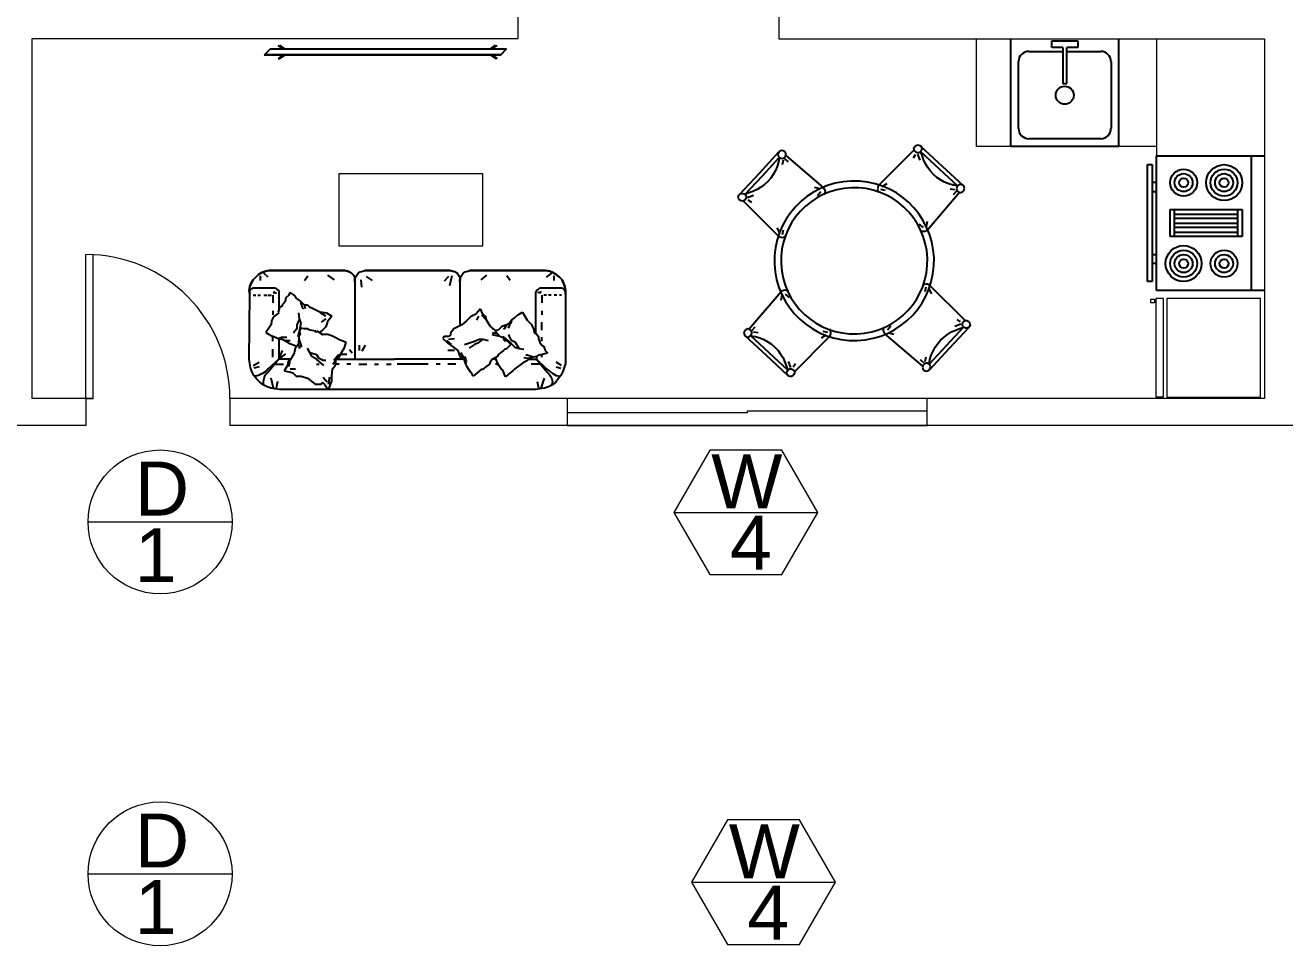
# Model space of a CAD drawing. Header units: millimetres. Extents: x 2391 to 3323, y 1596 to 2537.
# Drawn here: x 2953.17 to 2967.17, y 2486.29 to 2496.53 of the extents above; entities that cross this region are included whole.
import ezdxf

# ---------------------------------------------------------------- set-up
doc = ezdxf.new("R2010")
doc.units = ezdxf.units.MM
for name, color, linetype in [('doors', 31, 'Continuous'), ('doors and windows schedule', 11, 'Continuous'), ('furnitures', 40, 'Continuous'), ('interior wall', 191, 'Continuous'), ('windows', 241, 'Continuous')]:
    doc.layers.add(name, color=color, linetype=linetype)
doc.styles.get("Standard").update_dxf_attribs({"font": 'arial.ttf'})

msp = doc.modelspace()

# ---------------------------------------------------------------- linework, layer by layer
at = {"color": 0, "linetype": 'ByBlock'}
for p, q in [((2964.123, 2495.181), (2964.123, 2496.381)), ((2964.578, 2496.281), (2964.578, 2496.354)), ((2964.578, 2496.354), (2964.867, 2496.354)), ((2964.867, 2496.354), (2964.867, 2496.281)), ((2965.323, 2495.181), (2965.323, 2496.381)), ((2964.323, 2496.238), (2964.7, 2496.238)), ((2964.7, 2496.281), (2964.578, 2496.281)), ((2964.7, 2496.281), (2964.7, 2495.881)), ((2964.747, 2495.881), (2964.747, 2496.281)), ((2964.867, 2496.281), (2964.747, 2496.281)), ((2964.747, 2496.238), (2965.123, 2496.238)), ((2964.209, 2495.381), (2964.209, 2496.124)), ((2965.238, 2496.124), (2965.238, 2495.381)), ((2964.7, 2495.881), (2964.747, 2495.881)), ((2965.123, 2495.266), (2964.323, 2495.266)), ((2961.329, 2494.885), (2961.547, 2495.119)), ((2961.539, 2495.104), (2961.535, 2495.087)), ((2961.535, 2495.087), (2961.54, 2495.071)), ((2961.547, 2495.119), (2961.539, 2495.104)), ((2961.561, 2495.13), (2961.547, 2495.119)), ((2961.577, 2495.135), (2961.561, 2495.13)), ((2961.594, 2495.132), (2961.577, 2495.135)), ((2961.609, 2495.124), (2961.594, 2495.132)), ((2961.62, 2495.11), (2961.609, 2495.124)), ((2961.625, 2495.093), (2961.62, 2495.11)), ((2961.621, 2495.076), (2961.625, 2495.093)), ((2961.623, 2495.081), (2962.041, 2494.721)), ((2963.048, 2495.142), (2962.657, 2494.751)), ((2963.062, 2495.089), (2963.037, 2495.052)), ((2963.047, 2495.159), (2963.053, 2495.174)), ((2963.048, 2495.142), (2963.047, 2495.159)), ((2963.055, 2495.128), (2963.048, 2495.142)), ((2963.053, 2495.174), (2963.065, 2495.187)), ((2963.068, 2495.116), (2963.055, 2495.128)), ((2963.065, 2495.187), (2963.08, 2495.194)), ((2963.083, 2495.11), (2963.068, 2495.116)), ((2963.08, 2495.194), (2963.094, 2495.197)), ((2963.1, 2495.111), (2963.083, 2495.11)), ((2963.087, 2495.095), (2963.114, 2495.029)), ((2963.094, 2495.197), (2963.113, 2495.191)), ((2963.114, 2495.118), (2963.1, 2495.111)), ((2963.113, 2495.191), (2963.126, 2495.179)), ((2963.126, 2495.131), (2963.114, 2495.118)), ((2963.12, 2495.185), (2963.359, 2494.963)), ((2963.137, 2495.082), (2963.12, 2495.124)), ((2963.12, 2495.124), (2963.329, 2494.93)), ((2963.126, 2495.179), (2963.133, 2495.16)), ((2963.132, 2495.146), (2963.126, 2495.131)), ((2963.133, 2495.16), (2963.132, 2495.146)), ((2963.154, 2495.034), (2963.137, 2495.082)), ((2965.323, 2495.181), (2964.123, 2495.181)), ((2961.362, 2494.855), (2961.549, 2495.057)), ((2961.526, 2494.958), (2961.507, 2494.914)), ((2961.541, 2495.007), (2961.526, 2494.958)), ((2961.54, 2495.071), (2961.551, 2495.057)), ((2961.549, 2495.057), (2961.541, 2495.007)), ((2961.551, 2495.057), (2961.566, 2495.049)), ((2961.566, 2495.049), (2961.583, 2495.045)), ((2961.583, 2495.045), (2961.599, 2495.05)), ((2961.594, 2495.027), (2961.584, 2494.975)), ((2961.599, 2495.05), (2961.614, 2495.061)), ((2961.61, 2495.044), (2961.648, 2495.009)), ((2961.614, 2495.061), (2961.621, 2495.076)), ((2963.174, 2494.989), (2963.154, 2495.034)), ((2963.201, 2494.946), (2963.174, 2494.989)), ((2963.231, 2494.906), (2963.201, 2494.946)), ((2963.359, 2494.963), (2963.594, 2494.745)), ((2965.644, 2494.978), (2965.694, 2494.978)), ((2965.644, 2493.678), (2965.644, 2494.978)), ((2965.694, 2494.978), (2965.694, 2493.678)), ((2965.744, 2495.078), (2966.944, 2495.078)), ((2965.744, 2493.578), (2965.744, 2495.078)), ((2966.794, 2495.078), (2966.794, 2493.578)), ((2961.107, 2494.645), (2961.329, 2494.885)), ((2961.168, 2494.645), (2961.362, 2494.855)), ((2961.455, 2494.827), (2961.423, 2494.79)), ((2961.484, 2494.869), (2961.455, 2494.827)), ((2961.507, 2494.914), (2961.484, 2494.869)), ((2963.265, 2494.869), (2963.231, 2494.906)), ((2963.301, 2494.837), (2963.265, 2494.869)), ((2963.343, 2494.808), (2963.301, 2494.837)), ((2963.329, 2494.93), (2963.531, 2494.743)), ((2963.388, 2494.785), (2963.343, 2494.808)), ((2961.21, 2494.663), (2961.168, 2494.645)), ((2961.257, 2494.679), (2961.21, 2494.663)), ((2961.303, 2494.7), (2961.257, 2494.679)), ((2961.346, 2494.727), (2961.303, 2494.7)), ((2961.385, 2494.756), (2961.346, 2494.727)), ((2961.423, 2494.79), (2961.385, 2494.756)), ((2961.999, 2494.711), (2961.941, 2494.725)), ((2962.012, 2494.677), (2961.976, 2494.632)), ((2962.041, 2494.721), (2962.05, 2494.709)), ((2962.05, 2494.709), (2962.056, 2494.696)), ((2962.058, 2494.667), (2962.055, 2494.654)), ((2962.056, 2494.696), (2962.059, 2494.682)), ((2962.059, 2494.682), (2962.058, 2494.667)), ((2962.644, 2494.724), (2962.643, 2494.709)), ((2962.643, 2494.709), (2962.645, 2494.695)), ((2962.649, 2494.738), (2962.644, 2494.724)), ((2962.645, 2494.695), (2962.651, 2494.681)), ((2962.657, 2494.751), (2962.649, 2494.738)), ((2962.651, 2494.681), (2962.66, 2494.669)), ((2962.676, 2494.704), (2962.728, 2494.695)), ((2962.694, 2494.736), (2962.75, 2494.767)), ((2963.555, 2494.669), (2963.196, 2494.251)), ((2963.433, 2494.765), (2963.388, 2494.785)), ((2963.482, 2494.75), (2963.433, 2494.765)), ((2963.501, 2494.698), (2963.45, 2494.707)), ((2963.531, 2494.743), (2963.482, 2494.75)), ((2963.519, 2494.682), (2963.483, 2494.644)), ((2963.523, 2494.726), (2963.52, 2494.709)), ((2963.52, 2494.709), (2963.525, 2494.692)), ((2963.531, 2494.741), (2963.523, 2494.726)), ((2963.525, 2494.692), (2963.536, 2494.678)), ((2963.545, 2494.752), (2963.531, 2494.741)), ((2963.536, 2494.678), (2963.551, 2494.67)), ((2963.562, 2494.757), (2963.545, 2494.752)), ((2963.551, 2494.67), (2963.567, 2494.667)), ((2963.579, 2494.753), (2963.562, 2494.757)), ((2963.567, 2494.667), (2963.584, 2494.672)), ((2963.594, 2494.745), (2963.579, 2494.753)), ((2963.584, 2494.672), (2963.598, 2494.683)), ((2963.605, 2494.731), (2963.594, 2494.745)), ((2963.598, 2494.683), (2963.606, 2494.698)), ((2963.61, 2494.714), (2963.605, 2494.731)), ((2963.606, 2494.698), (2963.61, 2494.714)), ((2965.744, 2494.778), (2965.694, 2494.778)), ((2965.694, 2494.678), (2965.744, 2494.678)), ((2961.095, 2494.619), (2961.101, 2494.639)), ((2961.098, 2494.605), (2961.095, 2494.619)), ((2961.105, 2494.591), (2961.098, 2494.605)), ((2961.101, 2494.639), (2961.113, 2494.652)), ((2961.118, 2494.579), (2961.105, 2494.591)), ((2961.113, 2494.652), (2961.132, 2494.659)), ((2961.133, 2494.573), (2961.118, 2494.579)), ((2961.132, 2494.659), (2961.146, 2494.657)), ((2961.149, 2494.574), (2961.133, 2494.573)), ((2961.146, 2494.657), (2961.161, 2494.652)), ((2961.164, 2494.58), (2961.149, 2494.574)), ((2961.15, 2494.574), (2961.541, 2494.182)), ((2961.161, 2494.652), (2961.174, 2494.639)), ((2961.176, 2494.593), (2961.164, 2494.58)), ((2961.174, 2494.639), (2961.181, 2494.625)), ((2961.182, 2494.608), (2961.176, 2494.593)), ((2961.181, 2494.625), (2961.182, 2494.608)), ((2961.197, 2494.612), (2961.263, 2494.64)), ((2961.202, 2494.587), (2961.24, 2494.562)), ((2962.055, 2494.654), (2962.047, 2494.641)), ((2965.894, 2494.478), (2966.694, 2494.478)), ((2965.894, 2494.178), (2965.894, 2494.478)), ((2965.944, 2494.178), (2965.944, 2494.478)), ((2965.944, 2494.428), (2966.644, 2494.428)), ((2966.644, 2494.478), (2966.644, 2494.178)), ((2966.694, 2494.478), (2966.694, 2494.178)), ((2961.555, 2494.219), (2961.525, 2494.276)), ((2961.587, 2494.202), (2961.597, 2494.253)), ((2963.152, 2494.28), (2963.106, 2494.316)), ((2963.128, 2494.237), (2963.115, 2494.245)), ((2963.184, 2494.242), (2963.17, 2494.236)), ((2963.196, 2494.251), (2963.184, 2494.242)), ((2963.186, 2494.292), (2963.199, 2494.35)), ((2966.644, 2494.378), (2965.944, 2494.378)), ((2965.944, 2494.328), (2966.644, 2494.328)), ((2966.644, 2494.278), (2965.944, 2494.278)), ((2961.541, 2494.182), (2961.554, 2494.174)), ((2961.554, 2494.174), (2961.568, 2494.17)), ((2961.568, 2494.17), (2961.582, 2494.168)), ((2961.582, 2494.168), (2961.597, 2494.171)), ((2961.597, 2494.171), (2961.61, 2494.176)), ((2961.61, 2494.176), (2961.623, 2494.185)), ((2963.142, 2494.234), (2963.128, 2494.237)), ((2963.157, 2494.233), (2963.142, 2494.234)), ((2963.17, 2494.236), (2963.157, 2494.233)), ((2966.694, 2494.178), (2965.894, 2494.178)), ((2965.944, 2494.228), (2966.644, 2494.228)), ((2965.694, 2493.978), (2965.744, 2493.978)), ((2965.744, 2493.878), (2965.694, 2493.878)), ((2955.681, 2493.66), (2955.703, 2493.697)), ((2955.703, 2493.697), (2955.681, 2493.66)), ((2955.703, 2493.697), (2955.732, 2493.726)), ((2955.732, 2493.726), (2955.703, 2493.697)), ((2955.732, 2493.726), (2955.761, 2493.756)), ((2955.761, 2493.756), (2955.732, 2493.726)), ((2955.761, 2493.756), (2955.798, 2493.778)), ((2955.798, 2493.778), (2955.761, 2493.756)), ((2955.783, 2493.69), (2955.783, 2493.741)), ((2955.798, 2493.778), (2955.842, 2493.793)), ((2955.842, 2493.793), (2955.798, 2493.778)), ((2955.871, 2493.726), (2955.82, 2493.771)), ((2955.842, 2493.793), (2955.879, 2493.8)), ((2955.879, 2493.8), (2955.842, 2493.793)), ((2955.879, 2493.8), (2956.723, 2493.8)), ((2956.723, 2493.8), (2955.879, 2493.8)), ((2956.275, 2493.69), (2956.312, 2493.741)), ((2956.606, 2493.697), (2956.532, 2493.748)), ((2956.723, 2493.8), (2956.752, 2493.793)), ((2956.752, 2493.793), (2956.723, 2493.8)), ((2956.752, 2493.793), (2956.774, 2493.785)), ((2956.774, 2493.785), (2956.752, 2493.793)), ((2956.774, 2493.785), (2956.796, 2493.771)), ((2956.796, 2493.771), (2956.774, 2493.785)), ((2956.796, 2493.771), (2956.818, 2493.748)), ((2956.818, 2493.748), (2956.796, 2493.771)), ((2956.818, 2493.748), (2956.833, 2493.726)), ((2956.833, 2493.726), (2956.818, 2493.748)), ((2956.833, 2493.697), (2956.84, 2493.726)), ((2956.833, 2493.726), (2956.833, 2493.697)), ((2956.833, 2493.697), (2956.833, 2493.726)), ((2956.833, 2493.697), (2956.84, 2493.726)), ((2956.833, 2493.704), (2956.833, 2492.816)), ((2956.833, 2493.675), (2956.833, 2493.697)), ((2956.833, 2493.675), (2956.833, 2493.697)), ((2956.84, 2493.726), (2956.855, 2493.748)), ((2956.84, 2493.726), (2956.855, 2493.748)), ((2956.855, 2493.748), (2956.87, 2493.771)), ((2956.855, 2493.748), (2956.87, 2493.771)), ((2956.87, 2493.771), (2956.892, 2493.785)), ((2956.87, 2493.771), (2956.892, 2493.785)), ((2956.892, 2493.785), (2956.921, 2493.793)), ((2956.892, 2493.785), (2956.921, 2493.793)), ((2956.899, 2493.697), (2956.906, 2493.616)), ((2956.921, 2493.793), (2956.943, 2493.8)), ((2956.921, 2493.793), (2956.943, 2493.8)), ((2956.943, 2493.8), (2957.274, 2493.8)), ((2957.274, 2493.8), (2956.943, 2493.8)), ((2956.958, 2493.734), (2957.024, 2493.69)), ((2957.274, 2493.8), (2957.89, 2493.8)), ((2957.89, 2493.8), (2957.274, 2493.8)), ((2957.875, 2493.734), (2957.824, 2493.682)), ((2957.912, 2493.741), (2957.883, 2493.631)), ((2957.89, 2493.8), (2957.919, 2493.793)), ((2957.919, 2493.793), (2957.89, 2493.8)), ((2957.919, 2493.793), (2957.949, 2493.785)), ((2957.949, 2493.785), (2957.919, 2493.793)), ((2957.949, 2493.785), (2957.971, 2493.771)), ((2957.971, 2493.771), (2957.949, 2493.785)), ((2957.971, 2493.771), (2957.986, 2493.748)), ((2957.986, 2493.748), (2957.971, 2493.771)), ((2957.986, 2493.748), (2958, 2493.726)), ((2958, 2493.726), (2957.986, 2493.748)), ((2958, 2493.726), (2958.004, 2493.712)), ((2958.008, 2493.697), (2958, 2493.726)), ((2958, 2493.697), (2958.008, 2493.726)), ((2958, 2493.704), (2958, 2493.183)), ((2958, 2493.675), (2958.008, 2493.697)), ((2958, 2493.675), (2958, 2493.697)), ((2958.004, 2493.712), (2958.008, 2493.726)), ((2958.008, 2493.726), (2958.022, 2493.748)), ((2958.008, 2493.726), (2958.022, 2493.748)), ((2958.022, 2493.748), (2958.037, 2493.771)), ((2958.022, 2493.748), (2958.037, 2493.771)), ((2958.037, 2493.771), (2958.059, 2493.785)), ((2958.037, 2493.771), (2958.059, 2493.785)), ((2958.059, 2493.785), (2958.088, 2493.793)), ((2958.059, 2493.785), (2958.088, 2493.793)), ((2958.088, 2493.793), (2958.11, 2493.8)), ((2958.088, 2493.793), (2958.11, 2493.8)), ((2958.11, 2493.8), (2958.955, 2493.8)), ((2958.955, 2493.8), (2958.11, 2493.8)), ((2958.235, 2493.697), (2958.301, 2493.748)), ((2958.558, 2493.69), (2958.521, 2493.741)), ((2958.955, 2493.8), (2958.999, 2493.793)), ((2958.999, 2493.793), (2958.955, 2493.8)), ((2958.962, 2493.726), (2959.021, 2493.771)), ((2958.999, 2493.793), (2959.035, 2493.778)), ((2959.035, 2493.778), (2958.999, 2493.793)), ((2959.035, 2493.778), (2959.072, 2493.756)), ((2959.072, 2493.756), (2959.035, 2493.778)), ((2959.05, 2493.69), (2959.05, 2493.741)), ((2959.072, 2493.756), (2959.109, 2493.726)), ((2959.109, 2493.726), (2959.072, 2493.756)), ((2959.109, 2493.726), (2959.138, 2493.697)), ((2959.138, 2493.697), (2959.109, 2493.726)), ((2959.138, 2493.697), (2959.153, 2493.66)), ((2959.153, 2493.66), (2959.138, 2493.697)), ((2955.659, 2493.58), (2955.666, 2493.624)), ((2955.666, 2493.624), (2955.659, 2493.58)), ((2955.666, 2493.536), (2955.659, 2493.58)), ((2955.659, 2493.58), (2955.666, 2493.536)), ((2955.666, 2493.624), (2955.681, 2493.66)), ((2955.681, 2493.66), (2955.666, 2493.624)), ((2955.666, 2493.572), (2955.673, 2493.587)), ((2955.666, 2493.558), (2955.666, 2493.572)), ((2955.666, 2493.536), (2955.666, 2493.558)), ((2955.673, 2493.587), (2955.688, 2493.602)), ((2955.688, 2493.602), (2955.703, 2493.609)), ((2955.703, 2493.609), (2955.717, 2493.609)), ((2955.717, 2493.609), (2955.739, 2493.609)), ((2955.739, 2493.609), (2955.916, 2493.609)), ((2955.916, 2493.609), (2955.938, 2493.609)), ((2955.93, 2493.558), (2955.945, 2493.572)), ((2955.93, 2493.55), (2955.967, 2493.558)), ((2955.938, 2493.609), (2955.952, 2493.609)), ((2955.952, 2493.609), (2955.967, 2493.594)), ((2955.967, 2493.594), (2955.982, 2493.587)), ((2955.982, 2493.587), (2955.989, 2493.572)), ((2955.989, 2493.572), (2955.989, 2493.558)), ((2955.989, 2493.558), (2955.989, 2493.536)), ((2956.106, 2493.55), (2956.099, 2493.528)), ((2956.114, 2493.558), (2956.106, 2493.55)), ((2956.158, 2493.528), (2956.114, 2493.558)), ((2958.844, 2493.558), (2958.852, 2493.572)), ((2958.844, 2493.536), (2958.844, 2493.558)), ((2958.852, 2493.572), (2958.859, 2493.587)), ((2958.859, 2493.587), (2958.874, 2493.594)), ((2958.903, 2493.55), (2958.866, 2493.558)), ((2958.874, 2493.594), (2958.888, 2493.609)), ((2958.888, 2493.609), (2958.903, 2493.609)), ((2958.903, 2493.558), (2958.896, 2493.572)), ((2958.903, 2493.609), (2958.918, 2493.609)), ((2958.918, 2493.609), (2959.101, 2493.609)), ((2959.101, 2493.609), (2959.116, 2493.609)), ((2959.116, 2493.609), (2959.131, 2493.609)), ((2959.131, 2493.609), (2959.153, 2493.602)), ((2959.153, 2493.66), (2959.167, 2493.624)), ((2959.167, 2493.624), (2959.153, 2493.66)), ((2959.153, 2493.602), (2959.16, 2493.587)), ((2959.16, 2493.587), (2959.167, 2493.572)), ((2959.167, 2493.624), (2959.175, 2493.58)), ((2959.175, 2493.58), (2959.167, 2493.624)), ((2959.167, 2493.572), (2959.175, 2493.558)), ((2959.175, 2493.58), (2959.175, 2493.536)), ((2959.175, 2493.536), (2959.175, 2493.58)), ((2959.175, 2493.558), (2959.175, 2493.536)), ((2961.211, 2493.148), (2961.571, 2493.567)), ((2961.571, 2493.567), (2961.583, 2493.575)), ((2961.583, 2493.575), (2961.596, 2493.581)), ((2961.596, 2493.581), (2961.61, 2493.585)), ((2961.61, 2493.585), (2961.624, 2493.583)), ((2961.624, 2493.583), (2961.638, 2493.581)), ((2961.638, 2493.581), (2961.651, 2493.573)), ((2963.156, 2493.641), (2963.144, 2493.632)), ((2963.169, 2493.647), (2963.156, 2493.641)), ((2963.184, 2493.649), (2963.169, 2493.647)), ((2963.179, 2493.616), (2963.169, 2493.564)), ((2963.199, 2493.648), (2963.184, 2493.649)), ((2963.212, 2493.643), (2963.199, 2493.648)), ((2963.211, 2493.598), (2963.241, 2493.542)), ((2963.225, 2493.635), (2963.212, 2493.643)), ((2963.617, 2493.244), (2963.225, 2493.635)), ((2965.694, 2493.678), (2965.644, 2493.678)), ((2966.944, 2493.578), (2965.744, 2493.578)), ((2955.659, 2492.816), (2955.666, 2493.536)), ((2955.659, 2492.816), (2955.666, 2493.536)), ((2955.703, 2493.528), (2955.732, 2493.528)), ((2955.754, 2493.528), (2955.783, 2493.528)), ((2955.82, 2493.528), (2955.857, 2493.528)), ((2955.871, 2493.528), (2955.908, 2493.528)), ((2955.923, 2493.528), (2955.923, 2493.44)), ((2955.989, 2493.536), (2955.989, 2493.359)), ((2956.026, 2493.403), (2955.996, 2493.389)), ((2956.048, 2493.44), (2956.026, 2493.418)), ((2956.026, 2493.418), (2956.026, 2493.403)), ((2956.062, 2493.462), (2956.048, 2493.44)), ((2956.099, 2493.528), (2956.062, 2493.492)), ((2956.062, 2493.492), (2956.062, 2493.477)), ((2956.062, 2493.477), (2956.062, 2493.462)), ((2956.18, 2493.492), (2956.158, 2493.528)), ((2956.202, 2493.477), (2956.18, 2493.492)), ((2956.224, 2493.462), (2956.202, 2493.477)), ((2956.224, 2493.462), (2956.246, 2493.389)), ((2956.268, 2493.418), (2956.224, 2493.462)), ((2956.268, 2493.418), (2956.305, 2493.418)), ((2956.275, 2493.418), (2956.268, 2493.418)), ((2956.283, 2493.374), (2956.275, 2493.418)), ((2956.305, 2493.418), (2956.327, 2493.396)), ((2958.844, 2493.095), (2958.844, 2493.536)), ((2958.91, 2493.528), (2958.91, 2493.44)), ((2958.962, 2493.528), (2958.933, 2493.528)), ((2959.013, 2493.528), (2958.984, 2493.528)), ((2959.079, 2493.528), (2959.05, 2493.528)), ((2959.131, 2493.528), (2959.109, 2493.528)), ((2959.175, 2493.536), (2959.175, 2492.816)), ((2959.175, 2493.536), (2959.175, 2492.816)), ((2961.58, 2493.525), (2961.567, 2493.467)), ((2961.615, 2493.538), (2961.66, 2493.502)), ((2955.923, 2493.271), (2955.908, 2493.242)), ((2955.923, 2493.352), (2955.923, 2493.308)), ((2955.938, 2493.293), (2955.923, 2493.271)), ((2955.96, 2493.308), (2955.938, 2493.293)), ((2955.989, 2493.33), (2955.96, 2493.308)), ((2955.996, 2493.389), (2955.982, 2493.337)), ((2955.982, 2493.337), (2955.989, 2493.33)), ((2956.216, 2493.264), (2956.187, 2493.198)), ((2956.216, 2493.264), (2956.209, 2493.33)), ((2956.238, 2493.22), (2956.216, 2493.264)), ((2956.246, 2493.389), (2956.261, 2493.374)), ((2956.327, 2493.396), (2956.363, 2493.381)), ((2956.341, 2493.389), (2956.341, 2493.389)), ((2956.363, 2493.381), (2956.451, 2493.337)), ((2956.451, 2493.337), (2956.473, 2493.337)), ((2956.51, 2493.293), (2956.451, 2493.33)), ((2956.51, 2493.264), (2956.459, 2493.227)), ((2956.473, 2493.337), (2956.517, 2493.33)), ((2956.517, 2493.33), (2956.576, 2493.293)), ((2956.576, 2493.293), (2956.525, 2493.227)), ((2958.118, 2493.286), (2958.074, 2493.242)), ((2958.162, 2493.308), (2958.118, 2493.286)), ((2958.176, 2493.315), (2958.162, 2493.308)), ((2958.228, 2493.374), (2958.176, 2493.315)), ((2958.206, 2493.293), (2958.184, 2493.249)), ((2958.257, 2493.315), (2958.228, 2493.374)), ((2958.242, 2493.308), (2958.287, 2493.257)), ((2958.294, 2493.286), (2958.257, 2493.315)), ((2958.294, 2493.257), (2958.294, 2493.286)), ((2958.573, 2493.249), (2958.602, 2493.271)), ((2958.602, 2493.271), (2958.646, 2493.308)), ((2958.646, 2493.308), (2958.661, 2493.315)), ((2958.661, 2493.315), (2958.698, 2493.337)), ((2958.698, 2493.337), (2958.749, 2493.249)), ((2958.91, 2493.352), (2958.91, 2493.308)), ((2955.893, 2493.183), (2955.842, 2493.11)), ((2955.901, 2493.198), (2955.893, 2493.183)), ((2955.908, 2493.242), (2955.901, 2493.198)), ((2956.165, 2493.125), (2956.15, 2493.103)), ((2956.187, 2493.154), (2956.165, 2493.125)), ((2956.187, 2493.198), (2956.187, 2493.154)), ((2956.202, 2493.066), (2956.224, 2493.161)), ((2956.231, 2493.161), (2956.216, 2493.125)), ((2956.216, 2493.125), (2956.224, 2493.088)), ((2956.224, 2493.161), (2956.238, 2493.22)), ((2956.238, 2493.161), (2956.231, 2493.161)), ((2956.268, 2493.154), (2956.238, 2493.161)), ((2956.305, 2493.154), (2956.268, 2493.154)), ((2956.312, 2493.147), (2956.305, 2493.154)), ((2956.334, 2493.139), (2956.312, 2493.147)), ((2956.356, 2493.132), (2956.334, 2493.139)), ((2956.4, 2493.125), (2956.356, 2493.132)), ((2956.4, 2493.11), (2956.4, 2493.125)), ((2956.415, 2493.125), (2956.4, 2493.11)), ((2956.473, 2493.088), (2956.415, 2493.125)), ((2956.473, 2493.139), (2956.437, 2493.11)), ((2956.51, 2493.176), (2956.473, 2493.139)), ((2956.525, 2493.22), (2956.51, 2493.176)), ((2956.525, 2493.227), (2956.525, 2493.22)), ((2957.934, 2493.154), (2957.897, 2493.103)), ((2958.022, 2493.198), (2957.934, 2493.154)), ((2958.074, 2493.242), (2958.022, 2493.198)), ((2958.338, 2493.183), (2958.294, 2493.257)), ((2958.375, 2493.154), (2958.338, 2493.183)), ((2958.367, 2493.154), (2958.36, 2493.154)), ((2958.389, 2493.139), (2958.375, 2493.154)), ((2958.426, 2493.139), (2958.382, 2493.132)), ((2958.411, 2493.103), (2958.389, 2493.139)), ((2958.463, 2493.176), (2958.426, 2493.139)), ((2958.477, 2493.183), (2958.463, 2493.176)), ((2958.521, 2493.198), (2958.477, 2493.183)), ((2958.485, 2493.154), (2958.499, 2493.161)), ((2958.499, 2493.161), (2958.521, 2493.198)), ((2958.521, 2493.198), (2958.543, 2493.213)), ((2958.551, 2493.198), (2958.536, 2493.161)), ((2958.543, 2493.213), (2958.573, 2493.249)), ((2958.565, 2493.213), (2958.551, 2493.198)), ((2958.573, 2493.249), (2958.565, 2493.213)), ((2958.749, 2493.249), (2958.756, 2493.242)), ((2958.756, 2493.242), (2958.793, 2493.205)), ((2958.793, 2493.205), (2958.808, 2493.176)), ((2958.808, 2493.176), (2958.822, 2493.154)), ((2958.822, 2493.154), (2958.822, 2493.139)), ((2958.822, 2493.139), (2958.83, 2493.103)), ((2958.91, 2493.139), (2958.91, 2493.227)), ((2961.168, 2493.135), (2961.16, 2493.12)), ((2961.182, 2493.146), (2961.168, 2493.135)), ((2961.199, 2493.151), (2961.182, 2493.146)), ((2961.216, 2493.147), (2961.199, 2493.151)), ((2961.231, 2493.139), (2961.216, 2493.147)), ((2961.242, 2493.125), (2961.231, 2493.139)), ((2961.247, 2493.108), (2961.242, 2493.125)), ((2961.248, 2493.136), (2961.283, 2493.174)), ((2962.09, 2493.113), (2962.038, 2493.122)), ((2962.115, 2493.136), (2962.107, 2493.148)), ((2962.121, 2493.122), (2962.115, 2493.136)), ((2962.124, 2493.108), (2962.121, 2493.122)), ((2962.707, 2493.135), (2962.709, 2493.15)), ((2962.711, 2493.122), (2962.707, 2493.135)), ((2962.709, 2493.15), (2962.711, 2493.164)), ((2962.711, 2493.164), (2962.719, 2493.176)), ((2962.716, 2493.108), (2962.711, 2493.122)), ((2962.754, 2493.14), (2962.79, 2493.185)), ((2963.599, 2493.172), (2963.404, 2492.963)), ((2963.659, 2493.172), (2963.437, 2492.932)), ((2963.464, 2493.118), (2963.509, 2493.138)), ((2963.569, 2493.205), (2963.503, 2493.178)), ((2963.509, 2493.138), (2963.556, 2493.155)), ((2963.564, 2493.23), (2963.526, 2493.255)), ((2963.556, 2493.155), (2963.599, 2493.172)), ((2963.585, 2493.209), (2963.59, 2493.224)), ((2963.585, 2493.192), (2963.585, 2493.209)), ((2963.592, 2493.178), (2963.585, 2493.192)), ((2963.59, 2493.224), (2963.602, 2493.237)), ((2963.605, 2493.166), (2963.592, 2493.178)), ((2963.602, 2493.237), (2963.617, 2493.244)), ((2963.62, 2493.16), (2963.605, 2493.166)), ((2963.617, 2493.244), (2963.634, 2493.244)), ((2963.635, 2493.158), (2963.62, 2493.16)), ((2963.634, 2493.244), (2963.648, 2493.239)), ((2963.653, 2493.166), (2963.635, 2493.158)), ((2963.648, 2493.239), (2963.661, 2493.227)), ((2963.665, 2493.179), (2963.653, 2493.166)), ((2963.661, 2493.227), (2963.668, 2493.212)), ((2963.671, 2493.198), (2963.665, 2493.179)), ((2963.668, 2493.212), (2963.671, 2493.198)), ((2955.842, 2493.11), (2955.879, 2493.088)), ((2955.879, 2493.088), (2955.893, 2493.08)), ((2955.893, 2493.08), (2955.952, 2493.058)), ((2955.923, 2493.014), (2955.923, 2493.058)), ((2955.952, 2493.058), (2955.982, 2493.044)), ((2955.982, 2493.044), (2956.018, 2493.058)), ((2955.982, 2493.044), (2956.026, 2493.036)), ((2955.989, 2493.044), (2955.989, 2492.816)), ((2956.018, 2493.058), (2956.04, 2493.058)), ((2956.026, 2493.036), (2956.055, 2493.022)), ((2956.04, 2493.058), (2956.077, 2493.058)), ((2956.055, 2493.022), (2956.092, 2493)), ((2956.055, 2493.022), (2956.092, 2493.022)), ((2956.092, 2493.022), (2956.114, 2493.022)), ((2956.092, 2493), (2956.099, 2492.992)), ((2956.099, 2492.992), (2956.158, 2492.97)), ((2956.209, 2493.036), (2956.202, 2492.978)), ((2956.224, 2493.088), (2956.209, 2493.066)), ((2956.209, 2493.066), (2956.209, 2493.036)), ((2956.209, 2493.036), (2956.238, 2492.963)), ((2956.466, 2493.088), (2956.473, 2493.088)), ((2956.517, 2493.088), (2956.466, 2493.088)), ((2956.532, 2493.088), (2956.517, 2493.088)), ((2956.554, 2493.08), (2956.532, 2493.088)), ((2956.591, 2493.066), (2956.554, 2493.08)), ((2956.635, 2493.044), (2956.591, 2493.066)), ((2956.642, 2493.036), (2956.635, 2493.044)), ((2956.738, 2493), (2956.642, 2493.036)), ((2956.723, 2492.956), (2956.738, 2493)), ((2957.824, 2493.066), (2957.809, 2493.044)), ((2957.809, 2493.044), (2957.868, 2492.992)), ((2957.875, 2493.066), (2957.824, 2493.066)), ((2957.853, 2493.022), (2957.905, 2492.978)), ((2957.868, 2492.992), (2957.919, 2492.956)), ((2957.897, 2493.08), (2957.875, 2493.066)), ((2957.875, 2493.036), (2957.942, 2493.044)), ((2957.897, 2493.103), (2957.897, 2493.08)), ((2958.052, 2492.978), (2958.162, 2493.014)), ((2958.162, 2493.014), (2958.213, 2493.036)), ((2958.198, 2492.992), (2958.162, 2492.978)), ((2958.257, 2493.036), (2958.198, 2492.992)), ((2958.213, 2493.036), (2958.257, 2493.036)), ((2958.257, 2493.036), (2958.316, 2493.022)), ((2958.36, 2493.11), (2958.397, 2493.103)), ((2958.375, 2493.08), (2958.36, 2493.088)), ((2958.448, 2493.066), (2958.375, 2493.08)), ((2958.397, 2493.103), (2958.411, 2493.103)), ((2958.411, 2493.103), (2958.448, 2493.066)), ((2958.448, 2493.066), (2958.477, 2493.058)), ((2958.477, 2493.066), (2958.565, 2492.992)), ((2958.477, 2493.058), (2958.492, 2493.022)), ((2958.492, 2493.022), (2958.521, 2493.022)), ((2958.521, 2493.022), (2958.565, 2492.978)), ((2958.551, 2493.066), (2958.543, 2493.088)), ((2958.573, 2493.022), (2958.551, 2493.066)), ((2958.565, 2492.992), (2958.61, 2492.948)), ((2958.617, 2493), (2958.573, 2493.022)), ((2958.661, 2492.934), (2958.617, 2493)), ((2958.83, 2493.103), (2958.844, 2493.103)), ((2958.844, 2493.103), (2958.874, 2493.066)), ((2958.874, 2493.066), (2958.874, 2493.036)), ((2958.874, 2493.036), (2958.881, 2493.022)), ((2958.881, 2493.022), (2958.888, 2493)), ((2958.888, 2493), (2958.91, 2492.97)), ((2958.91, 2493.014), (2958.91, 2493.058)), ((2961.16, 2493.12), (2961.157, 2493.103)), ((2961.157, 2493.103), (2961.162, 2493.086)), ((2961.162, 2493.086), (2961.173, 2493.072)), ((2961.173, 2493.072), (2961.187, 2493.064)), ((2961.407, 2492.855), (2961.173, 2493.072)), ((2961.187, 2493.064), (2961.204, 2493.061)), ((2961.204, 2493.061), (2961.221, 2493.066)), ((2961.221, 2493.066), (2961.235, 2493.077)), ((2961.235, 2493.077), (2961.243, 2493.092)), ((2961.235, 2493.074), (2961.285, 2493.067)), ((2961.437, 2492.887), (2961.235, 2493.074)), ((2961.243, 2493.092), (2961.247, 2493.108)), ((2961.265, 2493.12), (2961.317, 2493.11)), ((2961.285, 2493.067), (2961.333, 2493.052)), ((2961.333, 2493.052), (2961.378, 2493.033)), ((2961.378, 2493.033), (2961.423, 2493.009)), ((2961.423, 2493.009), (2961.465, 2492.981)), ((2961.465, 2492.981), (2961.502, 2492.948)), ((2961.718, 2492.675), (2962.11, 2493.067)), ((2962.072, 2493.081), (2962.016, 2493.05)), ((2962.11, 2493.067), (2962.117, 2493.079)), ((2962.117, 2493.079), (2962.122, 2493.093)), ((2962.122, 2493.093), (2962.124, 2493.108)), ((2962.725, 2493.096), (2962.716, 2493.108)), ((2963.144, 2492.736), (2962.725, 2493.096)), ((2962.767, 2493.106), (2962.825, 2493.092)), ((2963.283, 2492.949), (2963.311, 2492.99)), ((2963.311, 2492.99), (2963.343, 2493.027)), ((2963.343, 2493.027), (2963.381, 2493.061)), ((2963.381, 2493.061), (2963.421, 2493.091)), ((2963.421, 2493.091), (2963.464, 2493.118)), ((2955.923, 2492.838), (2955.923, 2492.926)), ((2956.026, 2492.912), (2955.989, 2492.816)), ((2956.062, 2492.875), (2955.989, 2492.816)), ((2956.158, 2492.882), (2956.114, 2492.802)), ((2956.158, 2492.97), (2956.187, 2492.948)), ((2956.165, 2492.926), (2956.158, 2492.882)), ((2956.18, 2492.948), (2956.165, 2492.926)), ((2956.172, 2492.912), (2956.165, 2492.904)), ((2956.202, 2492.978), (2956.18, 2492.948)), ((2956.202, 2492.978), (2956.209, 2492.97)), ((2956.209, 2492.97), (2956.216, 2492.934)), ((2956.238, 2492.963), (2956.238, 2492.948)), ((2956.334, 2492.89), (2956.305, 2492.934)), ((2956.334, 2492.89), (2956.407, 2492.868)), ((2956.356, 2492.846), (2956.334, 2492.89)), ((2956.407, 2492.816), (2956.356, 2492.846)), ((2956.407, 2492.868), (2956.429, 2492.831)), ((2956.62, 2492.831), (2956.642, 2492.86)), ((2956.642, 2492.86), (2956.672, 2492.868)), ((2956.65, 2492.831), (2956.672, 2492.868)), ((2956.672, 2492.868), (2956.686, 2492.89)), ((2956.686, 2492.89), (2956.723, 2492.948)), ((2956.745, 2492.868), (2956.686, 2492.868)), ((2956.723, 2492.948), (2956.723, 2492.956)), ((2956.804, 2492.882), (2956.774, 2492.919)), ((2956.884, 2492.912), (2956.884, 2492.97)), ((2956.914, 2492.904), (2956.951, 2492.97)), ((2957.942, 2492.912), (2957.868, 2492.912)), ((2957.919, 2492.956), (2957.978, 2492.912)), ((2957.978, 2492.912), (2957.993, 2492.868)), ((2957.993, 2492.868), (2958, 2492.846)), ((2958, 2492.846), (2958.044, 2492.831)), ((2958.022, 2492.868), (2958.015, 2492.89)), ((2958.044, 2492.831), (2958.022, 2492.868)), ((2958.066, 2492.816), (2958.059, 2492.846)), ((2958.118, 2492.948), (2958.103, 2492.934)), ((2958.162, 2492.978), (2958.118, 2492.948)), ((2958.419, 2492.846), (2958.367, 2492.816)), ((2958.426, 2492.868), (2958.419, 2492.846)), ((2958.433, 2492.868), (2958.426, 2492.868)), ((2958.455, 2492.89), (2958.433, 2492.868)), ((2958.485, 2492.912), (2958.455, 2492.89)), ((2958.499, 2492.926), (2958.485, 2492.912)), ((2958.514, 2492.926), (2958.499, 2492.926)), ((2958.543, 2492.956), (2958.514, 2492.926)), ((2958.558, 2492.97), (2958.543, 2492.956)), ((2958.565, 2492.978), (2958.558, 2492.97)), ((2958.61, 2492.948), (2958.661, 2492.934)), ((2958.661, 2492.934), (2958.712, 2492.926)), ((2958.749, 2492.86), (2958.734, 2492.86)), ((2958.815, 2492.838), (2958.749, 2492.86)), ((2958.852, 2492.846), (2958.815, 2492.838)), ((2958.874, 2492.86), (2958.852, 2492.846)), ((2958.852, 2492.846), (2958.852, 2492.816)), ((2958.918, 2492.868), (2958.874, 2492.86)), ((2958.91, 2492.97), (2958.925, 2492.963)), ((2958.91, 2492.838), (2958.91, 2492.86)), ((2958.969, 2492.882), (2958.918, 2492.868)), ((2958.925, 2492.963), (2958.933, 2492.956)), ((2958.933, 2492.956), (2958.947, 2492.912)), ((2958.947, 2492.912), (2958.969, 2492.89)), ((2958.969, 2492.89), (2958.969, 2492.882)), ((2961.647, 2492.633), (2961.407, 2492.855)), ((2961.646, 2492.693), (2961.437, 2492.887)), ((2961.502, 2492.948), (2961.536, 2492.911)), ((2961.536, 2492.911), (2961.565, 2492.871)), ((2961.565, 2492.871), (2961.592, 2492.828)), ((2963.172, 2492.79), (2963.182, 2492.842)), ((2963.404, 2492.963), (2963.217, 2492.761)), ((2963.437, 2492.932), (2963.22, 2492.698)), ((2963.225, 2492.81), (2963.24, 2492.859)), ((2963.24, 2492.859), (2963.259, 2492.904)), ((2963.259, 2492.904), (2963.283, 2492.949)), ((2955.666, 2492.765), (2955.659, 2492.816)), ((2955.666, 2492.765), (2955.659, 2492.816)), ((2955.673, 2492.721), (2955.666, 2492.765)), ((2955.673, 2492.721), (2955.666, 2492.765)), ((2955.688, 2492.677), (2955.673, 2492.721)), ((2955.688, 2492.677), (2955.673, 2492.721)), ((2955.703, 2492.743), (2955.769, 2492.78)), ((2955.769, 2492.728), (2955.71, 2492.713)), ((2955.871, 2492.706), (2955.842, 2492.677)), ((2955.989, 2492.816), (2955.871, 2492.669)), ((2955.989, 2492.816), (2955.871, 2492.706)), ((2955.952, 2492.758), (2956.04, 2492.758)), ((2956.121, 2492.816), (2955.989, 2492.816)), ((2956.084, 2492.743), (2956.048, 2492.684)), ((2956.092, 2492.794), (2956.084, 2492.743)), ((2956.114, 2492.802), (2956.092, 2492.794)), ((2956.099, 2492.735), (2956.114, 2492.794)), ((2956.114, 2492.706), (2956.172, 2492.706)), ((2956.488, 2492.743), (2956.407, 2492.816)), ((2956.407, 2492.758), (2956.437, 2492.758)), ((2956.429, 2492.831), (2956.481, 2492.802)), ((2956.481, 2492.802), (2956.51, 2492.802)), ((2956.576, 2492.625), (2956.584, 2492.706)), ((2956.598, 2492.772), (2956.584, 2492.758)), ((2956.584, 2492.706), (2956.613, 2492.743)), ((2956.598, 2492.802), (2956.62, 2492.831)), ((2956.62, 2492.802), (2956.598, 2492.772)), ((2956.613, 2492.743), (2956.62, 2492.758)), ((2956.62, 2492.802), (2956.65, 2492.831)), ((2956.62, 2492.758), (2956.62, 2492.802)), ((2956.657, 2492.758), (2956.62, 2492.758)), ((2956.635, 2492.816), (2957.274, 2492.816)), ((2956.789, 2492.758), (2956.745, 2492.758)), ((2956.877, 2492.758), (2956.965, 2492.758)), ((2957.053, 2492.758), (2957.097, 2492.758)), ((2957.185, 2492.758), (2957.237, 2492.758)), ((2958.044, 2492.816), (2957.274, 2492.816)), ((2957.648, 2492.758), (2957.303, 2492.758)), ((2957.78, 2492.758), (2957.736, 2492.758)), ((2957.956, 2492.758), (2957.868, 2492.758)), ((2958.052, 2492.802), (2958.044, 2492.831)), ((2958.066, 2492.758), (2958.052, 2492.802)), ((2958.074, 2492.794), (2958.066, 2492.816)), ((2958.066, 2492.758), (2958.074, 2492.794)), ((2958.081, 2492.728), (2958.066, 2492.758)), ((2958.118, 2492.669), (2958.081, 2492.728)), ((2958.287, 2492.728), (2958.25, 2492.699)), ((2958.316, 2492.75), (2958.287, 2492.728)), ((2958.331, 2492.758), (2958.316, 2492.75)), ((2958.338, 2492.78), (2958.331, 2492.758)), ((2958.367, 2492.824), (2958.338, 2492.78)), ((2958.367, 2492.816), (2958.367, 2492.824)), ((2958.367, 2492.816), (2958.367, 2492.816)), ((2958.404, 2492.816), (2958.375, 2492.816)), ((2958.411, 2492.794), (2958.397, 2492.831)), ((2958.426, 2492.758), (2958.397, 2492.758)), ((2958.433, 2492.743), (2958.411, 2492.794)), ((2958.463, 2492.699), (2958.433, 2492.743)), ((2958.61, 2492.706), (2958.587, 2492.684)), ((2958.683, 2492.758), (2958.61, 2492.706)), ((2958.712, 2492.78), (2958.683, 2492.758)), ((2958.705, 2492.772), (2958.705, 2492.772)), ((2958.756, 2492.824), (2958.712, 2492.831)), ((2958.742, 2492.794), (2958.712, 2492.78)), ((2958.771, 2492.824), (2958.742, 2492.794)), ((2958.742, 2492.794), (2958.756, 2492.802)), ((2958.771, 2492.824), (2958.756, 2492.824)), ((2958.764, 2492.816), (2958.852, 2492.816)), ((2958.815, 2492.838), (2958.771, 2492.824)), ((2958.881, 2492.758), (2958.793, 2492.758)), ((2958.852, 2492.816), (2958.969, 2492.669)), ((2958.852, 2492.816), (2958.962, 2492.706)), ((2958.962, 2492.706), (2958.999, 2492.677)), ((2959.131, 2492.743), (2959.072, 2492.78)), ((2959.072, 2492.728), (2959.123, 2492.713)), ((2959.16, 2492.721), (2959.145, 2492.677)), ((2959.16, 2492.721), (2959.145, 2492.677)), ((2959.175, 2492.765), (2959.16, 2492.721)), ((2959.175, 2492.765), (2959.16, 2492.721)), ((2959.175, 2492.816), (2959.175, 2492.765)), ((2959.175, 2492.816), (2959.175, 2492.765)), ((2961.592, 2492.828), (2961.613, 2492.783)), ((2961.613, 2492.783), (2961.629, 2492.735)), ((2961.629, 2492.735), (2961.646, 2492.693)), ((2961.68, 2492.723), (2961.652, 2492.789)), ((2961.652, 2492.7), (2961.667, 2492.707)), ((2961.667, 2492.707), (2961.683, 2492.707)), ((2961.683, 2492.707), (2961.698, 2492.701)), ((2961.698, 2492.701), (2961.711, 2492.689)), ((2961.705, 2492.728), (2961.729, 2492.765)), ((2963.156, 2492.773), (2963.118, 2492.808)), ((2963.145, 2492.741), (2963.141, 2492.724)), ((2963.141, 2492.724), (2963.146, 2492.708)), ((2963.153, 2492.756), (2963.145, 2492.741)), ((2963.146, 2492.708), (2963.157, 2492.694)), ((2963.167, 2492.767), (2963.153, 2492.756)), ((2963.183, 2492.772), (2963.167, 2492.767)), ((2963.2, 2492.769), (2963.183, 2492.772)), ((2963.215, 2492.761), (2963.2, 2492.769)), ((2963.226, 2492.746), (2963.215, 2492.761)), ((2963.217, 2492.761), (2963.225, 2492.81)), ((2963.22, 2492.698), (2963.228, 2492.713)), ((2963.231, 2492.73), (2963.226, 2492.746)), ((2963.228, 2492.713), (2963.231, 2492.73)), ((2955.71, 2492.633), (2955.688, 2492.677)), ((2955.71, 2492.633), (2955.688, 2492.677)), ((2955.739, 2492.596), (2955.71, 2492.633)), ((2955.739, 2492.596), (2955.71, 2492.633)), ((2955.761, 2492.633), (2955.725, 2492.625)), ((2955.776, 2492.559), (2955.739, 2492.596)), ((2955.776, 2492.559), (2955.739, 2492.596)), ((2955.805, 2492.655), (2955.761, 2492.633)), ((2955.842, 2492.677), (2955.805, 2492.655)), ((2955.82, 2492.596), (2955.813, 2492.567)), ((2955.813, 2492.567), (2955.813, 2492.53)), ((2955.827, 2492.625), (2955.82, 2492.596)), ((2955.849, 2492.647), (2955.827, 2492.625)), ((2955.871, 2492.669), (2955.849, 2492.647)), ((2955.93, 2492.493), (2955.901, 2492.603)), ((2955.974, 2492.567), (2955.96, 2492.493)), ((2956.048, 2492.684), (2956.121, 2492.669)), ((2956.121, 2492.669), (2956.143, 2492.662)), ((2956.143, 2492.662), (2956.18, 2492.625)), ((2956.18, 2492.625), (2956.238, 2492.625)), ((2956.238, 2492.625), (2956.305, 2492.603)), ((2956.305, 2492.603), (2956.393, 2492.537)), ((2956.525, 2492.559), (2956.481, 2492.611)), ((2956.539, 2492.537), (2956.554, 2492.618)), ((2956.547, 2492.493), (2956.576, 2492.574)), ((2956.576, 2492.574), (2956.576, 2492.625)), ((2958.125, 2492.669), (2958.118, 2492.669)), ((2958.147, 2492.625), (2958.125, 2492.669)), ((2958.235, 2492.699), (2958.147, 2492.625)), ((2958.25, 2492.699), (2958.235, 2492.699)), ((2958.477, 2492.691), (2958.463, 2492.699)), ((2958.507, 2492.618), (2958.477, 2492.691)), ((2958.558, 2492.662), (2958.507, 2492.618)), ((2958.587, 2492.684), (2958.558, 2492.662)), ((2958.859, 2492.567), (2958.874, 2492.493)), ((2958.903, 2492.493), (2958.94, 2492.603)), ((2958.969, 2492.669), (2958.991, 2492.647)), ((2958.991, 2492.647), (2959.006, 2492.625)), ((2958.999, 2492.677), (2959.035, 2492.655)), ((2959.006, 2492.625), (2959.021, 2492.596)), ((2959.021, 2492.596), (2959.028, 2492.567)), ((2959.028, 2492.567), (2959.021, 2492.53)), ((2959.035, 2492.655), (2959.072, 2492.633)), ((2959.094, 2492.596), (2959.065, 2492.559)), ((2959.094, 2492.596), (2959.065, 2492.559)), ((2959.072, 2492.633), (2959.116, 2492.625)), ((2959.123, 2492.633), (2959.094, 2492.596)), ((2959.123, 2492.633), (2959.094, 2492.596)), ((2959.145, 2492.677), (2959.123, 2492.633)), ((2959.145, 2492.677), (2959.123, 2492.633)), ((2961.633, 2492.657), (2961.635, 2492.672)), ((2961.64, 2492.639), (2961.633, 2492.657)), ((2961.635, 2492.672), (2961.64, 2492.687)), ((2961.64, 2492.687), (2961.652, 2492.7)), ((2961.653, 2492.626), (2961.64, 2492.639)), ((2961.672, 2492.621), (2961.653, 2492.626)), ((2961.687, 2492.624), (2961.672, 2492.621)), ((2961.701, 2492.63), (2961.687, 2492.624)), ((2961.713, 2492.643), (2961.701, 2492.63)), ((2961.711, 2492.689), (2961.718, 2492.675)), ((2961.719, 2492.658), (2961.713, 2492.643)), ((2961.718, 2492.675), (2961.719, 2492.658)), ((2963.157, 2492.694), (2963.172, 2492.686)), ((2963.172, 2492.686), (2963.189, 2492.682)), ((2963.189, 2492.682), (2963.205, 2492.687)), ((2963.205, 2492.687), (2963.22, 2492.698)), ((2955.813, 2492.53), (2955.776, 2492.559)), ((2955.813, 2492.53), (2955.776, 2492.559)), ((2955.857, 2492.508), (2955.813, 2492.53)), ((2955.857, 2492.508), (2955.813, 2492.53)), ((2955.901, 2492.493), (2955.857, 2492.508)), ((2955.901, 2492.493), (2955.857, 2492.508)), ((2955.945, 2492.486), (2955.901, 2492.493)), ((2955.945, 2492.486), (2955.901, 2492.493)), ((2955.996, 2492.479), (2955.945, 2492.486)), ((2955.996, 2492.479), (2955.945, 2492.486)), ((2958.844, 2492.479), (2955.996, 2492.479)), ((2958.844, 2492.479), (2955.996, 2492.479)), ((2956.393, 2492.537), (2956.459, 2492.537)), ((2956.459, 2492.537), (2956.473, 2492.559)), ((2956.473, 2492.559), (2956.495, 2492.537)), ((2956.495, 2492.537), (2956.525, 2492.493)), ((2956.525, 2492.493), (2956.547, 2492.493)), ((2958.888, 2492.486), (2958.844, 2492.479)), ((2958.888, 2492.486), (2958.844, 2492.479)), ((2958.94, 2492.493), (2958.888, 2492.486)), ((2958.94, 2492.493), (2958.888, 2492.486)), ((2958.984, 2492.508), (2958.94, 2492.493)), ((2958.984, 2492.508), (2958.94, 2492.493)), ((2959.028, 2492.53), (2958.984, 2492.508)), ((2959.028, 2492.53), (2958.984, 2492.508)), ((2959.065, 2492.559), (2959.028, 2492.53)), ((2959.065, 2492.559), (2959.028, 2492.53))]:
    msp.add_line(p, q, dxfattribs=at)
for centre, radius in [((2964.723, 2495.75, 6.286), 0.1), ((2966.494, 2494.778), 0.2), ((2966.044, 2494.778), 0.15), ((2966.044, 2494.778), 0.1), ((2966.044, 2494.778), 0.05), ((2966.494, 2494.778), 0.15), ((2966.494, 2494.778), 0.1), ((2966.494, 2494.778), 0.05), ((2966.044, 2493.878), 0.2), ((2966.044, 2493.878), 0.15), ((2966.044, 2493.878), 0.1), ((2966.494, 2493.878), 0.15), ((2966.494, 2493.878), 0.1), ((2966.044, 2493.878), 0.05), ((2966.494, 2493.878), 0.05)]:
    msp.add_circle(centre, radius, dxfattribs=at)
for centre, start, end in [((2964.323, 2496.124), 90, 180), ((2965.123, 2496.124), 0, 90), ((2964.323, 2495.381), 180, 270), ((2965.123, 2495.381), 270, 0)]:
    msp.add_arc(centre, 0.114, start, end, dxfattribs=at)
at = {"color": 0, "linetype": 'ByBlock', "extrusion": (0, 0, -1)}
for major_axis in [(-0.033, 0.887), (-0.031, 0.813)]:
    msp.add_ellipse((2962.383, 2493.909), major_axis=major_axis, ratio=1, dxfattribs=at)
at = {"layer": 'doors', "lineweight": 13}
for p, q in [((2953.844, 2492.378), (2953.844, 2493.978)), ((2953.924, 2492.378), (2953.924, 2493.976)), ((2953.844, 2492.378), (2953.844, 2493.025)), ((2953.844, 2492.378), (2953.924, 2492.378))]:
    msp.add_line(p, q, dxfattribs=at)
msp.add_arc((2953.844, 2492.378), 1.6, 0, 90, dxfattribs=at)
at = {"layer": 'doors and windows schedule', "lineweight": 13}
for p, q in [((2960.78, 2491.804), (2960.38, 2491.111)), ((2961.58, 2491.804), (2960.78, 2491.804)), ((2961.98, 2491.111), (2961.58, 2491.804)), ((2960.38, 2491.111), (2961.98, 2491.111)), ((2960.38, 2491.111), (2960.78, 2490.419)), ((2961.58, 2490.419), (2961.98, 2491.111)), ((2953.868, 2491.005), (2955.468, 2491.005)), ((2960.78, 2490.419), (2961.58, 2490.419)), ((2960.975, 2487.691), (2960.575, 2486.998)), ((2961.775, 2487.691), (2960.975, 2487.691)), ((2962.175, 2486.998), (2961.775, 2487.691)), ((2953.868, 2487.091), (2955.468, 2487.091)), ((2960.575, 2486.998), (2962.175, 2486.998)), ((2960.575, 2486.998), (2960.975, 2486.306)), ((2961.775, 2486.306), (2962.175, 2486.998)), ((2960.975, 2486.306), (2961.775, 2486.306))]:
    msp.add_line(p, q, dxfattribs=at)
for centre in [(2954.668, 2491.005), (2954.668, 2487.091)]:
    msp.add_circle(centre, 0.8, dxfattribs=at)
at = {"layer": 'furnitures', "lineweight": 13}
for p, q in [((2963.744, 2495.181), (2963.744, 2496.381)), ((2965.744, 2496.378), (2965.744, 2493.683)), ((2955.979, 2496.305), (2955.998, 2496.306)), ((2958.395, 2496.305), (2958.414, 2496.305)), ((2965.744, 2495.181), (2963.744, 2495.181)), ((2956.655, 2494.876), (2956.655, 2494.076)), ((2958.255, 2494.876), (2956.655, 2494.876)), ((2958.255, 2494.076), (2958.255, 2494.876)), ((2956.655, 2494.076), (2958.255, 2494.076)), ((2965.679, 2493.441), (2965.679, 2493.481)), ((2965.679, 2493.481), (2965.719, 2493.481)), ((2965.719, 2493.441), (2965.679, 2493.441)), ((2965.719, 2493.481), (2965.719, 2493.441)), ((2965.738, 2492.391), (2965.738, 2493.491)), ((2965.818, 2493.491), (2965.738, 2493.491)), ((2965.818, 2493.491), (2965.818, 2492.391)), ((2965.858, 2493.491), (2965.858, 2492.391)), ((2966.898, 2493.491), (2965.858, 2493.491)), ((2966.898, 2492.391), (2966.898, 2493.491)), ((2965.818, 2492.391), (2965.738, 2492.391)), ((2965.858, 2492.391), (2966.898, 2492.391))]:
    msp.add_line(p, q, dxfattribs=at)
at = {"layer": 'furnitures'}
for p, q in [((2955.894, 2496.267), (2955.824, 2496.196)), ((2955.828, 2496.2), (2958.454, 2496.2)), ((2955.831, 2496.203), (2958.457, 2496.203)), ((2955.894, 2496.267), (2958.52, 2496.267)), ((2956.033, 2496.267), (2955.979, 2496.305)), ((2956.053, 2496.267), (2955.998, 2496.306)), ((2958.341, 2496.267), (2958.395, 2496.306)), ((2958.36, 2496.267), (2958.414, 2496.305)), ((2958.52, 2496.267), (2958.45, 2496.196)), ((2958.45, 2496.196), (2955.824, 2496.196)), ((2956.033, 2496.196), (2955.979, 2496.157)), ((2955.979, 2496.157), (2955.998, 2496.157)), ((2956.053, 2496.196), (2955.998, 2496.157)), ((2958.341, 2496.196), (2958.395, 2496.157)), ((2958.36, 2496.196), (2958.414, 2496.157)), ((2958.414, 2496.157), (2958.395, 2496.157))]:
    msp.add_line(p, q, dxfattribs=at)
at = {"layer": 'interior wall', "lineweight": 13}
for p, q in [((2958.644, 2497.071), (2958.644, 2496.378)), ((2961.544, 2497.078), (2961.544, 2496.378)), ((2953.244, 2496.378), (2953.244, 2492.378)), ((2958.644, 2496.378), (2953.244, 2496.378)), ((2961.544, 2496.378), (2966.944, 2496.378)), ((2966.944, 2496.378), (2966.944, 2492.378)), ((2966.944, 2496.378), (2966.944, 2495.178)), ((2953.924, 2492.378), (2953.244, 2492.378)), ((2953.844, 2492.378), (2953.844, 2492.078)), ((2966.944, 2492.378), (2955.444, 2492.378)), ((2955.444, 2492.378), (2955.444, 2492.078)), ((2953.844, 2492.078), (2952.144, 2492.078)), ((2968.044, 2492.078), (2955.444, 2492.078))]:
    msp.add_line(p, q, dxfattribs=at)
at = {"layer": 'windows', "lineweight": 13}
for p, q in [((2963.194, 2492.378), (2959.194, 2492.378)), ((2959.194, 2492.378), (2959.194, 2492.078)), ((2963.194, 2492.078), (2963.194, 2492.378)), ((2961.194, 2492.218), (2959.194, 2492.218)), ((2963.194, 2492.238), (2961.194, 2492.238)), ((2961.194, 2492.238), (2961.194, 2492.218)), ((2959.194, 2492.078), (2963.194, 2492.078))]:
    msp.add_line(p, q, dxfattribs=at)

# ---------------------------------------------------------------- texts
at = {"layer": 'doors and windows schedule'}
for s, p in [('W', (2960.794, 2491.155)), ('D', (2954.386, 2491.076)), ('4', (2961.001, 2490.473)), ('1', (2954.386, 2490.335)), ('D', (2954.386, 2487.162)), ('W', (2960.989, 2487.043)), ('1', (2954.386, 2486.421)), ('4', (2961.196, 2486.36))]:
    msp.add_text(s, height=0.6, dxfattribs=at).set_placement(p)

doc.saveas('drawing.dxf')
